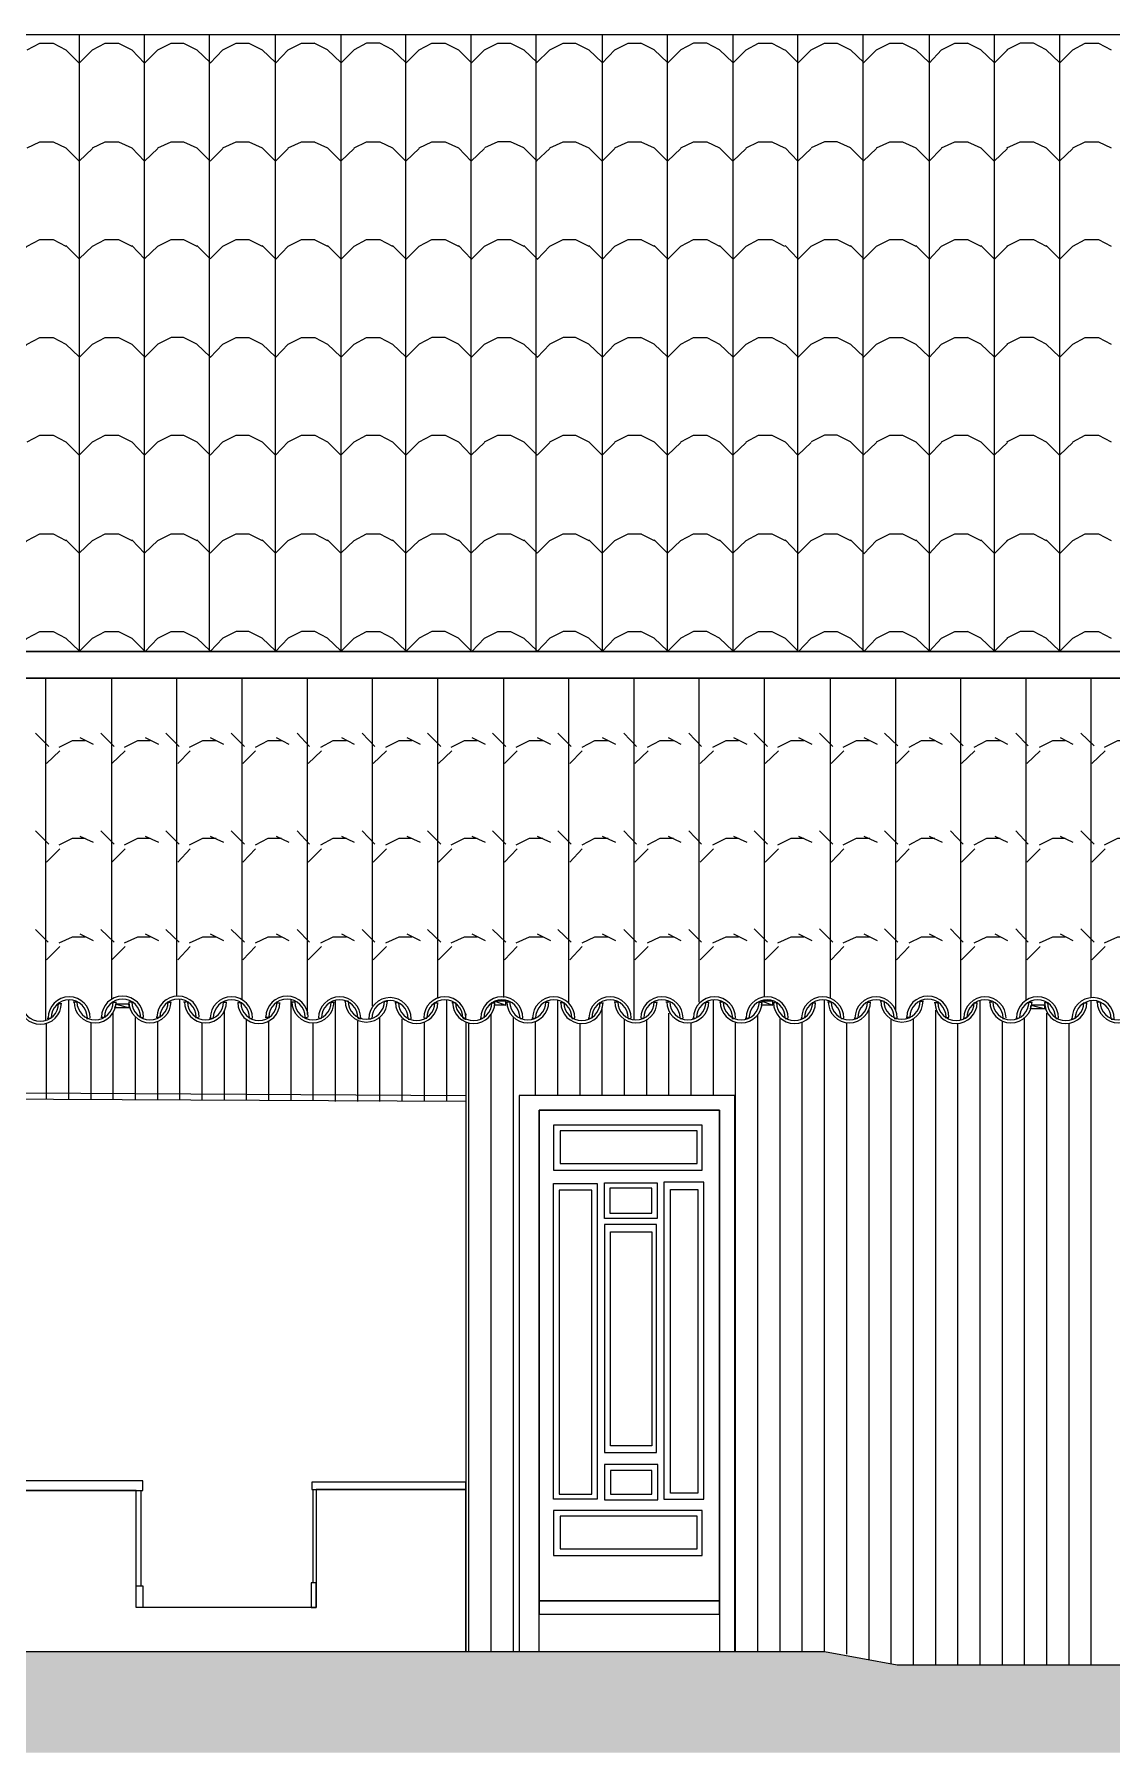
# Model space of a CAD drawing. Header units: millimetres. Extents: x 592100 to 606911, y -820208 to -812839.
# Drawn here: x 596957 to 601577, y -820208 to -812839 of the extents above; entities that cross this region are included whole.
import ezdxf

# ---------------------------------------------------------------- set-up
doc = ezdxf.new("R2010")
doc.units = ezdxf.units.MM
for name, color, linetype, lineweight in [('A-ALV-___-___-EXI', 250, 'Continuous', 25), ('A-BAS-___-___-EXI', 250, 'Continuous', 25), ('A-COB-___-___-EXI', 250, 'Continuous', 25), ('A-POR-___-___-EXI', 250, 'Continuous', 25)]:
    doc.layers.add(name, color=color, linetype=linetype, lineweight=lineweight)

msp = doc.modelspace()

# ---------------------------------------------------------------- hatches: boundary and pattern name
at = {"layer": 'A-BAS-___-___-EXI', "true_color": 0xcb9898}
msp.add_hatch(color=253, dxfattribs=at).paths.add_polyline_path([(606284.6, -820207.5), (606341.4, -820207.5), (606341.4, -819889.9), (606138.7, -819889.9), (606072, -819899.5), (606072, -819832.7), (600657.2, -819832.7), (600345.8, -819775.5), (592241.4, -819775.5), (592241.4, -820207.5), (605317.2, -820207.5)])

# ---------------------------------------------------------------- linework, layer by layer
at = {"layer": 'A-ALV-___-___-EXI', "lineweight": 9}
for p, q in [((599201.8, -817389.1), (599201.8, -816982.3)), ((599869.1, -817389.1), (599869.1, -816979.2)), ((600345.8, -819775.5), (600345.8, -816982.3)), ((601013.1, -819832.7), (601013.1, -816982.3)), ((601489.8, -819832.7), (601489.8, -816982.3)), ((598915.8, -819775.5), (598915.8, -817042.7)), ((599011.2, -819775.5), (599011.2, -817055.4)), ((599392.5, -817389.1), (599392.5, -817010.9)), ((599487.8, -817389.1), (599487.8, -817065)), ((599583.2, -817389.1), (599583.2, -817065)), ((599678.5, -817389.1), (599678.5, -817036.4)), ((600059.8, -819775.5), (600059.8, -817042.7)), ((600155.1, -819775.5), (600155.1, -817061.8)), ((600536.5, -819810.5), (600536.5, -817020.5)), ((600631.8, -819828.1), (600631.8, -817065)), ((600727.1, -819832.7), (600727.1, -817061.8)), ((600822.5, -819832.7), (600822.5, -817023.7)), ((601203.8, -819832.7), (601203.8, -817055.4)), ((601299.1, -819832.7), (601299.1, -817036.4)), ((598820.5, -819775.5), (598820.5, -817080.9)), ((599106.5, -817389.1), (599106.5, -817071.3)), ((599297.2, -817389.1), (599297.2, -817084)), ((599773.8, -817389.1), (599773.8, -817077.7)), ((599964.5, -819775.5), (599964.5, -817077.7)), ((600250.5, -819775.5), (600250.5, -817077.7)), ((600441.1, -819785.1), (600441.1, -817080.9)), ((600917.8, -819832.7), (600917.8, -817084)), ((601108.4, -819832.7), (601108.4, -817074.5)), ((601394.4, -819832.7), (601394.4, -817084))]:
    msp.add_line(p, q, dxfattribs=at)
at = {"layer": 'A-ALV-___-___-EXI', "color": 248, "lineweight": 15}
msp.add_line((597412.8, -819082.8), (597412.8, -819492.7), dxfattribs=at)
at = {"layer": 'A-ALV-___-___-EXI', "lineweight": 9, "flags": 128}
for points in [[(597104.6, -817408.2), (597104.6, -817379.6), (597104.6, -816979.2)], [(597581.2, -817408.2), (597581.2, -817382.7), (597581.2, -816976)], [(598057.9, -817411.3), (598057.9, -817385.9), (598057.9, -816979.2)], [(598248.5, -817414.5), (598248.5, -817385.9), (598248.5, -816982.3)], [(598725.2, -817414.5), (598725.2, -817389.1), (598725.2, -816979.2)], [(597295.2, -817408.2), (597295.2, -817379.6), (597295.2, -817033.2)], [(597390.5, -817408.2), (597390.5, -817379.6), (597390.5, -817055.4)], [(597771.9, -817411.3), (597771.9, -817382.7), (597771.9, -817023.7)], [(597867.2, -817411.3), (597867.2, -817382.7), (597867.2, -817065)], [(598439.2, -817414.5), (598439.2, -817385.9), (598439.2, -817055.4)], [(598534.5, -817414.5), (598534.5, -817389.1), (598534.5, -817061.8)], [(597009.2, -817405), (597009.2, -817379.6), (597009.2, -817080.9)], [(597199.9, -817408.2), (597199.9, -817379.6), (597199.9, -817077.7)], [(597485.9, -817408.2), (597485.9, -817382.7), (597485.9, -817071.3)], [(597676.5, -817411.3), (597676.5, -817382.7), (597676.5, -817077.7)], [(597962.5, -817411.3), (597962.5, -817382.7), (597962.5, -817071.3)], [(598153.2, -817411.3), (598153.2, -817385.9), (598153.2, -817080.9)], [(598343.9, -817414.5), (598343.9, -817385.9), (598343.9, -817071.3)], [(598629.8, -817414.5), (598629.8, -817389.1), (598629.8, -817077.7)]]:
    msp.add_lwpolyline(points, dxfattribs=at)
at = {"layer": 'A-ALV-___-___-EXI', "color": 248, "lineweight": 15}
msp.add_lwpolyline([(598807.8, -817077.7), (598807.8, -819775.5), (598807.8, -819079.6), (598165.9, -819079.6), (598165.9, -819584.9), (597393.7, -819584.9), (597393.7, -819082.8), (592938.6, -819082.8), (597422.3, -819082.8), (597422.3, -819041.5), (592938.6, -819041.5), (592938.6, -819082.8), (592938.6, -819775.5), (592938.6, -819041.5), (592910, -817385.9), (592903.6, -817017.3), (592811.5, -817017.3), (592814.7, -817093.6), (592821, -817385.9), (592868.7, -819041.5), (592868.7, -819775.5), (592868.7, -819082.8), (592798.8, -819082.8), (592798.8, -819775.5)], dxfattribs=at)
at = {"layer": 'A-ALV-___-___-EXI', "color": 38, "lineweight": 25, "flags": 128}
msp.add_lwpolyline([(598807.8, -817414.5), (592910, -817385.9), (592910, -817354.1), (598807.8, -817389.1)], close=True, dxfattribs=at)
at = {"layer": 'A-ALV-___-___-EXI', "color": 248, "lineweight": 15, "flags": 128}
msp.add_lwpolyline([(598146.8, -819079.6), (598807.8, -819079.6), (598807.8, -819047.8), (598146.8, -819047.8)], close=True, dxfattribs=at)
msp.add_lwpolyline([(598153.2, -819480), (598153.2, -819079.6), (598165.9, -819079.6), (598165.9, -819480), (598153.2, -819480), (598153.2, -819079.6)], dxfattribs=at)
at = {"layer": 'A-ALV-___-___-EXI', "color": 18, "lineweight": 9, "flags": 128}
for points in [[(597393.7, -819492.7), (597422.3, -819492.7), (597422.3, -819584.9), (597393.7, -819584.9)], [(598165.9, -819480), (598143.7, -819480), (598143.7, -819584.9), (598165.9, -819584.9)]]:
    msp.add_lwpolyline(points, close=True, dxfattribs=at)
at = {"layer": 'A-BAS-___-___-EXI'}
msp.add_lwpolyline([(606341.4, -820207.5), (606341.4, -819889.9), (606186.4, -819889.9), (606138.7, -819889.9), (606072, -819899.5), (606072, -819832.7), (600657.2, -819832.7), (600345.8, -819775.5), (592241.4, -819775.5), (592241.4, -820207.5)], dxfattribs=at)
at = {"layer": 'A-COB-___-___-EXI', "lineweight": 9}
for p, q in [((597428.7, -815485.7), (597428.7, -812838.6)), ((597708.3, -815485.7), (597708.3, -812838.6)), ((598830, -815485.7), (598830, -812838.6)), ((599109.7, -815485.7), (599109.7, -812838.6)), ((600231.4, -815485.7), (600231.4, -812838.6)), ((600511, -815485.7), (600511, -812838.6)), ((600231.4, -812959.4), (600177.4, -812905.4)), ((601073.5, -812962.6), (601130.7, -812905.4)), ((599109.7, -813382), (599166.9, -813328)), ((600511, -813382), (600568.2, -813328)), ((597991.1, -813801.5), (597933.9, -813744.3)), ((598156.4, -813718.9), (598213.6, -813747.5)), ((598270.8, -813801.5), (598213.6, -813744.3)), ((598550.4, -813801.5), (598493.2, -813744.3)), ((598830, -813801.5), (598776, -813744.3)), ((599112.9, -813801.5), (599055.7, -813744.3)), ((599392.5, -813801.5), (599335.3, -813744.3)), ((599557.7, -813718.9), (599614.9, -813747.5)), ((599672.1, -813801.5), (599614.9, -813744.3)), ((599951.8, -813801.5), (599894.6, -813744.3)), ((600231.4, -813801.5), (600177.4, -813744.3)), ((600514.2, -813801.5), (600457, -813744.3)), ((600793.9, -813801.5), (600736.7, -813744.3)), ((600959.1, -813718.9), (601016.3, -813747.5)), ((601073.5, -813801.5), (601016.3, -813744.3)), ((601073.5, -813804.7), (601130.7, -813747.5)), ((601353.1, -813801.5), (601295.9, -813744.3)), ((600231.4, -814220.9), (600177.4, -814166.9)), ((601073.5, -814224.1), (601130.7, -814166.9)), ((600511, -814643.6), (600568.2, -814589.5)), ((599557.7, -814980.4), (599614.9, -815009)), ((600959.1, -814980.4), (601016.3, -815009)), ((600231.4, -815063), (600177.4, -815005.8)), ((600514.2, -815063), (600457, -815005.8)), ((600793.9, -815063), (600736.7, -815005.8)), ((601073.5, -815063), (601016.3, -815005.8)), ((601073.5, -815066.2), (601130.7, -815009)), ((601353.1, -815063), (601295.9, -815005.8)), ((597006, -817068.1), (597006, -815600)), ((597288.9, -816976), (597288.9, -815600)), ((597568.5, -816963.3), (597568.5, -815600)), ((597848.1, -816979.2), (597848.1, -815600)), ((598127.8, -817042.7), (598127.8, -815600)), ((598407.4, -817004.6), (598407.4, -815600)), ((598687, -816972.8), (598687, -815600)), ((598969.9, -816969.6), (598969.9, -815600)), ((599249.5, -816995.1), (599249.5, -815600)), ((599529.1, -817065), (599529.1, -815600)), ((599808.8, -816988.7), (599808.8, -815600)), ((600088.4, -816966.5), (600088.4, -815600)), ((600371.2, -816972.8), (600371.2, -815600)), ((600650.9, -817023.7), (600650.9, -815600)), ((600930.5, -817068.1), (600930.5, -815600)), ((601210.1, -816979.2), (601210.1, -815600)), ((601489.8, -816969.6), (601489.8, -815600)), ((597018.8, -815892.4), (596961.6, -815835.2)), ((597152.2, -815854.3), (597209.4, -815882.9)), ((597298.4, -815892.4), (597241.2, -815835.2)), ((597431.9, -815854.3), (597489.1, -815882.9)), ((597578, -815892.4), (597520.8, -815835.2)), ((597711.5, -815854.3), (597768.7, -815882.9)), ((597857.7, -815892.4), (597800.5, -815835.2)), ((597994.3, -815854.3), (598048.3, -815882.9)), ((598137.3, -815892.4), (598083.3, -815835.2)), ((598273.9, -815854.3), (598328, -815882.9)), ((598416.9, -815892.4), (598362.9, -815835.2)), ((598553.6, -815854.3), (598610.8, -815882.9)), ((598699.8, -815892.4), (598642.6, -815835.2)), ((598833.2, -815854.3), (598890.4, -815882.9)), ((598979.4, -815892.4), (598922.2, -815835.2)), ((599112.9, -815854.3), (599170.1, -815882.9)), ((599259, -815892.4), (599201.8, -815835.2)), ((599392.5, -815854.3), (599449.7, -815882.9)), ((599538.7, -815892.4), (599484.6, -815835.2)), ((599675.3, -815854.3), (599729.3, -815882.9)), ((599818.3, -815892.4), (599764.3, -815835.2)), ((599954.9, -815854.3), (600012.1, -815882.9)), ((600101.1, -815892.4), (600043.9, -815835.2)), ((600234.6, -815854.3), (600291.8, -815882.9)), ((600380.8, -815892.4), (600323.6, -815835.2)), ((600514.2, -815854.3), (600571.4, -815882.9)), ((600660.4, -815889.2), (600603.2, -815835.2)), ((600793.9, -815854.3), (600851, -815882.9)), ((600940, -815889.2), (600886, -815835.2)), ((601076.7, -815854.3), (601130.7, -815882.9)), ((601219.7, -815889.2), (601165.6, -815835.2)), ((601356.3, -815854.3), (601410.3, -815882.9)), ((601502.5, -815889.2), (601445.3, -815835.2)), ((597009.2, -815965.5), (597066.4, -815911.5)), ((597288.9, -815965.5), (597346.1, -815911.5)), ((597571.7, -815965.5), (597625.7, -815911.5)), ((597851.3, -815965.5), (597905.3, -815911.5)), ((598130.9, -815965.5), (598188.1, -815911.5)), ((598410.6, -815965.5), (598467.8, -815911.5)), ((598690.2, -815965.5), (598747.4, -815911.5)), ((598973, -815965.5), (599027.1, -815911.5)), ((599252.7, -815965.5), (599306.7, -815911.5)), ((599532.3, -815965.5), (599589.5, -815911.5)), ((599811.9, -815965.5), (599869.1, -815911.5)), ((600091.6, -815965.5), (600148.8, -815911.5)), ((600374.4, -815965.5), (600428.4, -815911.5)), ((600654, -815965.5), (600708.1, -815911.5)), ((600933.7, -815965.5), (600990.9, -815911.5)), ((601213.3, -815965.5), (601270.5, -815911.5)), ((601492.9, -815965.5), (601550.1, -815911.5)), ((597018.8, -816311.8), (596961.6, -816254.7)), ((597152.2, -816276.9), (597209.4, -816302.3)), ((597298.4, -816311.8), (597241.2, -816254.7)), ((597431.9, -816276.9), (597489.1, -816302.3)), ((597578, -816311.8), (597520.8, -816254.7)), ((597711.5, -816276.9), (597768.7, -816302.3)), ((597857.7, -816311.8), (597800.5, -816254.7)), ((597994.3, -816276.9), (598048.3, -816302.3)), ((598137.3, -816311.8), (598083.3, -816254.7)), ((598273.9, -816276.9), (598328, -816302.3)), ((598416.9, -816311.8), (598362.9, -816254.7)), ((598553.6, -816276.9), (598610.8, -816302.3)), ((598699.8, -816311.8), (598642.6, -816254.7)), ((598833.2, -816276.9), (598890.4, -816302.3)), ((598979.4, -816311.8), (598922.2, -816254.7)), ((599112.9, -816276.9), (599170.1, -816302.3)), ((599259, -816311.8), (599201.8, -816254.7)), ((599392.5, -816276.9), (599449.7, -816302.3)), ((599538.7, -816311.8), (599484.6, -816254.7)), ((599675.3, -816276.9), (599729.3, -816302.3)), ((599818.3, -816311.8), (599764.3, -816254.7)), ((599954.9, -816276.9), (600012.1, -816302.3)), ((600101.1, -816311.8), (600043.9, -816254.7)), ((600234.6, -816276.9), (600291.8, -816302.3)), ((600380.8, -816311.8), (600323.6, -816254.7)), ((600514.2, -816276.9), (600571.4, -816302.3)), ((600660.4, -816311.8), (600603.2, -816254.7)), ((600793.9, -816276.9), (600851, -816302.3)), ((600940, -816311.8), (600886, -816254.7)), ((601076.7, -816276.9), (601130.7, -816302.3)), ((601219.7, -816311.8), (601165.6, -816254.7)), ((601356.3, -816276.9), (601410.3, -816302.3)), ((601502.5, -816311.8), (601445.3, -816254.7)), ((597009.2, -816388.1), (597066.4, -816330.9)), ((597288.9, -816388.1), (597346.1, -816330.9)), ((597571.7, -816388.1), (597625.7, -816330.9)), ((597851.3, -816388.1), (597905.3, -816330.9)), ((598130.9, -816388.1), (598188.1, -816330.9)), ((598410.6, -816388.1), (598467.8, -816330.9)), ((598690.2, -816388.1), (598747.4, -816330.9)), ((598973, -816388.1), (599027.1, -816330.9)), ((599252.7, -816388.1), (599306.7, -816330.9)), ((599532.3, -816388.1), (599589.5, -816330.9)), ((599811.9, -816388.1), (599869.1, -816330.9)), ((600091.6, -816388.1), (600148.8, -816330.9)), ((600374.4, -816388.1), (600428.4, -816330.9)), ((600654, -816388.1), (600708.1, -816330.9)), ((600933.7, -816388.1), (600990.9, -816330.9)), ((601213.3, -816388.1), (601270.5, -816330.9)), ((601492.9, -816388.1), (601550.1, -816330.9)), ((597015.6, -816731.3), (596961.6, -816677.3)), ((597152.2, -816696.4), (597209.4, -816724.9)), ((597298.4, -816731.3), (597241.2, -816677.3)), ((597431.9, -816696.4), (597489.1, -816724.9)), ((597578, -816731.3), (597520.8, -816677.3)), ((597711.5, -816696.4), (597768.7, -816724.9)), ((597857.7, -816731.3), (597800.5, -816677.3)), ((597994.3, -816696.4), (598048.3, -816724.9)), ((598137.3, -816731.3), (598083.3, -816677.3)), ((598273.9, -816696.4), (598328, -816724.9)), ((598416.9, -816731.3), (598362.9, -816677.3)), ((598553.6, -816696.4), (598610.8, -816724.9)), ((598699.8, -816731.3), (598642.6, -816677.3)), ((598833.2, -816696.4), (598890.4, -816724.9)), ((598979.4, -816731.3), (598922.2, -816677.3)), ((599112.9, -816696.4), (599170.1, -816724.9)), ((599259, -816731.3), (599201.8, -816677.3)), ((599392.5, -816696.4), (599449.7, -816724.9)), ((599538.7, -816731.3), (599484.6, -816677.3)), ((599675.3, -816696.4), (599729.3, -816724.9)), ((599818.3, -816731.3), (599764.3, -816677.3)), ((599954.9, -816696.4), (600012.1, -816724.9)), ((600101.1, -816731.3), (600043.9, -816674.1)), ((600234.6, -816696.4), (600291.8, -816724.9)), ((600380.8, -816731.3), (600323.6, -816674.1)), ((600514.2, -816696.4), (600571.4, -816724.9)), ((600660.4, -816731.3), (600603.2, -816674.1)), ((600793.9, -816696.4), (600851, -816724.9)), ((600940, -816731.3), (600886, -816674.1)), ((601076.7, -816696.4), (601130.7, -816724.9)), ((601219.7, -816731.3), (601165.6, -816674.1)), ((601356.3, -816696.4), (601410.3, -816724.9)), ((601502.5, -816731.3), (601445.3, -816674.1)), ((597009.2, -816807.6), (597066.4, -816750.4)), ((597288.9, -816807.6), (597346.1, -816750.4)), ((597571.7, -816807.6), (597625.7, -816750.4)), ((597851.3, -816807.6), (597905.3, -816750.4)), ((598130.9, -816807.6), (598188.1, -816750.4)), ((598410.6, -816807.6), (598467.8, -816750.4)), ((598690.2, -816807.6), (598747.4, -816750.4)), ((598973, -816807.6), (599027.1, -816750.4)), ((599252.7, -816807.6), (599306.7, -816750.4)), ((599532.3, -816807.6), (599589.5, -816750.4)), ((599811.9, -816807.6), (599869.1, -816750.4)), ((600091.6, -816807.6), (600148.8, -816750.4)), ((600374.4, -816807.6), (600428.4, -816750.4)), ((600654, -816807.6), (600708.1, -816750.4)), ((600933.7, -816807.6), (600990.9, -816750.4)), ((601213.3, -816807.6), (601270.5, -816750.4)), ((601492.9, -816807.6), (601550.1, -816750.4))]:
    msp.add_line(p, q, dxfattribs=at)
at = {"layer": 'A-COB-___-___-EXI', "color": 18, "lineweight": 9}
for p, q in [((597136.3, -816988.7), (597123.6, -816988.7)), ((597295.2, -816988.7), (597307.9, -816988.7)), ((597374.7, -816988.7), (597361.9, -816988.7)), ((597530.4, -816988.7), (597543.1, -816988.7)), ((597609.8, -816988.7), (597597.1, -816988.7)), ((597765.5, -816988.7), (597778.2, -816988.7)), ((598073.7, -816988.7), (598061, -816988.7)), ((598229.5, -816988.7), (598242.2, -816988.7)), ((598299.4, -816985.5), (598286.7, -816985.5)), ((598455.1, -816985.5), (598471, -816985.5)), ((598992.1, -816988.7), (598979.4, -816988.7)), ((599151, -816988.7), (599163.7, -816988.7)), ((599459.2, -816988.7), (599443.3, -816988.7)), ((599614.9, -816988.7), (599627.6, -816988.7)), ((599678.5, -816988.7), (599665.8, -816988.7)), ((599834.2, -816988.7), (599846.9, -816988.7)), ((599907.3, -816988.7), (599894.6, -816988.7)), ((600066.2, -816988.7), (600078.9, -816988.7)), ((600371.2, -816988.7), (600358.5, -816988.7)), ((600530.1, -816988.7), (600542.8, -816988.7)), ((600596.8, -816985.5), (600584.1, -816985.5)), ((600755.7, -816985.5), (600768.4, -816985.5)), ((601064, -816988.7), (601051.2, -816988.7)), ((601222.8, -816988.7), (601235.6, -816988.7)), ((601527.9, -816988.7), (601512, -816988.7)), ((597025.1, -817058.6), (597012.4, -817058.6)), ((597060.1, -816995.1), (597072.8, -816995.1)), ((597180.8, -817058.6), (597193.5, -817058.6)), ((597253.9, -817055.4), (597241.2, -817055.4)), ((597412.8, -817055.4), (597425.5, -817055.4)), ((597492.2, -817055.4), (597479.5, -817055.4)), ((597647.9, -817055.4), (597660.6, -817055.4)), ((597721, -817058.6), (597708.3, -817058.6)), ((597841.8, -816991.9), (597829.1, -816991.9)), ((597879.9, -817058.6), (597892.6, -817058.6)), ((597959.4, -817055.4), (597946.6, -817055.4)), ((597997.5, -816991.9), (598010.2, -816991.9)), ((598115.1, -817055.4), (598127.8, -817055.4)), ((598188.1, -817058.6), (598175.4, -817058.6)), ((598343.9, -817058.6), (598356.6, -817058.6)), ((598401.1, -817061.8), (598388.3, -817061.8)), ((598518.6, -816991.9), (598502.7, -816991.9)), ((598559.9, -817061.8), (598572.6, -817061.8)), ((598639.4, -817058.6), (598626.7, -817058.6)), ((598674.3, -816991.9), (598687, -816991.9)), ((598760.1, -816991.9), (598747.4, -816991.9)), ((598795.1, -817058.6), (598807.8, -817058.6)), ((598880.9, -817058.6), (598868.2, -817058.6)), ((598919, -816991.9), (598931.7, -816991.9)), ((599039.8, -817058.6), (599052.5, -817058.6)), ((599103.3, -817058.6), (599090.6, -817058.6)), ((599224.1, -816991.9), (599211.4, -816991.9)), ((599262.2, -817058.6), (599274.9, -817058.6)), ((599344.8, -817058.6), (599332.1, -817058.6)), ((599379.8, -816991.9), (599392.5, -816991.9)), ((599503.7, -817058.6), (599516.4, -817058.6)), ((599570.4, -817058.6), (599557.7, -817058.6)), ((599726.1, -817058.6), (599738.9, -817058.6)), ((599792.9, -817058.6), (599780.2, -817058.6)), ((599948.6, -817058.6), (599964.5, -817058.6)), ((600018.5, -817058.6), (600005.8, -817058.6)), ((600136.1, -816991.9), (600123.4, -816991.9)), ((600177.4, -817058.6), (600190.1, -817058.6)), ((600256.8, -817058.6), (600244.1, -817058.6)), ((600295, -816991.9), (600307.7, -816991.9)), ((600415.7, -817058.6), (600428.4, -817058.6)), ((600488.8, -817058.6), (600472.9, -817058.6)), ((600644.5, -817058.6), (600657.2, -817058.6)), ((600708.1, -817055.4), (600695.3, -817055.4)), ((600828.8, -816991.9), (600816.1, -816991.9)), ((600863.8, -817055.4), (600879.6, -817055.4)), ((600952.7, -817058.6), (600940, -817058.6)), ((600987.7, -816991.9), (601000.4, -816991.9)), ((601108.4, -817058.6), (601121.2, -817058.6)), ((601178.4, -817058.6), (601165.6, -817058.6)), ((601302.3, -816991.9), (601289.6, -816991.9)), ((601337.2, -817058.6), (601349.9, -817058.6)), ((601416.7, -817061.8), (601404, -817061.8)), ((601458, -816991.9), (601470.7, -816991.9)), ((601575.6, -817061.8), (601588.3, -817061.8))]:
    msp.add_line(p, q, dxfattribs=at)
at = {"layer": 'A-COB-___-___-EXI', "lineweight": 9, "flags": 128}
msp.add_lwpolyline([(592106, -812838.6), (606910.9, -812838.6), (606910.9, -815485.7), (592106, -815485.7)], close=True, dxfattribs=at)
for points in [[(596869.4, -812838.6), (596869.4, -815485.7), (596926.6, -815428.5), (596980.6, -815399.9), (597037.8, -815399.9), (597091.8, -815428.5), (597149, -815482.5)], [(597149, -812838.6), (597149, -815485.7), (597206.2, -815428.5), (597260.3, -815399.9), (597317.5, -815399.9), (597374.7, -815428.5), (597428.7, -815482.5)], [(598270.8, -815482.5), (598213.6, -815428.5), (598159.5, -815399.9), (598102.3, -815399.9), (598045.1, -815428.5), (597991.1, -815485.7), (597991.1, -812838.6)], [(598270.8, -812838.6), (598270.8, -815485.7), (598328, -815428.5), (598382, -815399.9), (598439.2, -815399.9), (598493.2, -815428.5), (598550.4, -815482.5)], [(598830, -815482.5), (598776, -815428.5), (598718.8, -815399.9), (598661.6, -815399.9), (598607.6, -815428.5), (598550.4, -815485.7), (598550.4, -812838.6)], [(599392.5, -812838.6), (599392.5, -815485.7), (599446.5, -815428.5), (599503.7, -815399.9), (599560.9, -815399.9)], [(599951.8, -815482.5), (599894.6, -815428.5), (599840.5, -815399.9), (599783.3, -815399.9), (599729.3, -815428.5), (599672.1, -815485.7), (599672.1, -812838.6)], [(599951.8, -812838.6), (599951.8, -815485.7), (600009, -815428.5), (600063, -815399.9), (600120.2, -815399.9), (600177.4, -815428.5), (600231.4, -815482.5)], [(600793.9, -812838.6), (600793.9, -815485.7), (600847.9, -815428.5), (600905.1, -815399.9), (600962.3, -815399.9)], [(601073.5, -812838.6), (601073.5, -815485.7), (601130.7, -815428.5)], [(601353.1, -812838.6), (601353.1, -815485.7), (601410.3, -815428.5), (601464.3, -815399.9), (601521.5, -815399.9), (601575.6, -815428.5)], [(596926.6, -812905.4), (596980.6, -812876.8), (597037.8, -812876.8), (597091.8, -812905.4), (597149, -812962.6), (597206.2, -812905.4), (597260.3, -812876.8), (597317.5, -812876.8), (597374.7, -812905.4), (597428.7, -812962.6), (597485.9, -812905.4), (597543.1, -812876.8), (597597.1, -812876.8), (597654.3, -812905.4), (597711.5, -812959.4)], [(597711.5, -812962.6), (597765.5, -812905.4), (597822.7, -812876.8), (597876.7, -812876.8), (597933.9, -812905.4), (597991.1, -812959.4)], [(597991.1, -812962.6), (598045.1, -812905.4), (598102.3, -812876.8), (598159.5, -812876.8)], [(598270.8, -812959.4), (598213.6, -812905.4), (598156.4, -812876.8)], [(598550.4, -812959.4), (598493.2, -812905.4), (598439.2, -812876.8), (598382, -812876.8), (598328, -812905.4), (598270.8, -812962.6)], [(598550.4, -812962.6), (598607.6, -812905.4), (598661.6, -812876.8), (598718.8, -812876.8), (598776, -812905.4), (598830, -812959.4)], [(598830, -812962.6), (598887.2, -812905.4), (598944.4, -812876.8), (598998.5, -812876.8), (599055.7, -812905.4), (599112.9, -812959.4)], [(599109.7, -812962.6), (599166.9, -812905.4), (599224.1, -812876.8), (599278.1, -812876.8), (599335.3, -812905.4), (599392.5, -812959.4)], [(599392.5, -812962.6), (599446.5, -812905.4), (599503.7, -812876.8), (599560.9, -812876.8)], [(599672.1, -812959.4), (599614.9, -812905.4), (599557.7, -812876.8)], [(599951.8, -812959.4), (599894.6, -812905.4), (599840.5, -812876.8), (599783.3, -812876.8), (599729.3, -812905.4), (599672.1, -812962.6)], [(599951.8, -812962.6), (600009, -812905.4), (600063, -812876.8), (600120.2, -812876.8), (600174.2, -812905.4)], [(600231.4, -812962.6), (600288.6, -812905.4), (600345.8, -812876.8), (600399.8, -812876.8), (600457, -812905.4), (600514.2, -812959.4)], [(600511, -812962.6), (600568.2, -812905.4), (600625.4, -812876.8), (600679.5, -812876.8), (600736.7, -812905.4), (600793.9, -812959.4)], [(600793.9, -812962.6), (600847.9, -812905.4), (600905.1, -812876.8), (600962.3, -812876.8)], [(601073.5, -812959.4), (601016.3, -812905.4), (600959.1, -812876.8)], [(601353.1, -812959.4), (601295.9, -812905.4), (601241.9, -812876.8), (601184.7, -812876.8), (601127.5, -812905.4)], [(601353.1, -812962.6), (601410.3, -812905.4), (601464.3, -812876.8), (601521.5, -812876.8), (601575.6, -812905.4)], [(596926.6, -813324.8), (596980.6, -813299.4), (597037.8, -813299.4), (597091.8, -813324.8), (597149, -813382), (597206.2, -813328)], [(597206.2, -813324.8), (597260.3, -813299.4), (597317.5, -813299.4), (597374.7, -813324.8), (597428.7, -813382), (597485.9, -813328)], [(597485.9, -813324.8), (597543.1, -813299.4), (597597.1, -813299.4), (597654.3, -813324.8), (597711.5, -813382), (597765.5, -813328)], [(597765.5, -813324.8), (597822.7, -813299.4), (597876.7, -813299.4), (597933.9, -813324.8), (597991.1, -813382), (598045.1, -813328)], [(598045.1, -813324.8), (598102.3, -813299.4), (598159.5, -813299.4)], [(598156.4, -813299.4), (598213.6, -813324.8), (598270.8, -813382), (598328, -813328)], [(598328, -813324.8), (598382, -813299.4), (598439.2, -813299.4), (598493.2, -813324.8), (598550.4, -813382), (598607.6, -813328)], [(598607.6, -813324.8), (598661.6, -813299.4), (598718.8, -813299.4), (598776, -813324.8), (598830, -813382), (598887.2, -813328)], [(599112.9, -813382), (599055.7, -813324.8), (598998.5, -813299.4), (598944.4, -813299.4), (598887.2, -813324.8)], [(599166.9, -813324.8), (599224.1, -813299.4), (599278.1, -813299.4), (599335.3, -813324.8), (599392.5, -813382), (599446.5, -813328)], [(599446.5, -813324.8), (599503.7, -813299.4), (599560.9, -813299.4)], [(599557.7, -813299.4), (599614.9, -813324.8), (599672.1, -813382), (599729.3, -813328)], [(599729.3, -813324.8), (599783.3, -813299.4), (599840.5, -813299.4), (599894.6, -813324.8), (599951.8, -813382), (600009, -813328)], [(600009, -813324.8), (600063, -813299.4), (600120.2, -813299.4), (600174.2, -813324.8)], [(600514.2, -813382), (600457, -813324.8), (600399.8, -813299.4), (600345.8, -813299.4), (600288.6, -813324.8)], [(600568.2, -813324.8), (600625.4, -813299.4), (600679.5, -813299.4), (600736.7, -813324.8), (600793.9, -813382), (600847.9, -813328)], [(600847.9, -813324.8), (600905.1, -813299.4), (600962.3, -813299.4)], [(600959.1, -813299.4), (601016.3, -813324.8), (601073.5, -813382), (601130.7, -813328)], [(601127.5, -813324.8), (601184.7, -813299.4), (601241.9, -813299.4), (601295.9, -813324.8), (601353.1, -813382), (601410.3, -813328)], [(601410.3, -813324.8), (601464.3, -813299.4), (601521.5, -813299.4), (601575.6, -813324.8)], [(600177.4, -813324.8), (600231.4, -813382), (600288.6, -813328)], [(596812.2, -813744.3), (596869.4, -813801.5), (596926.6, -813747.5), (596980.6, -813718.9), (597037.8, -813718.9), (597091.8, -813747.5)], [(597091.8, -813744.3), (597149, -813801.5), (597206.2, -813747.5), (597260.3, -813718.9), (597317.5, -813718.9), (597374.7, -813747.5)], [(597374.7, -813744.3), (597428.7, -813801.5), (597485.9, -813747.5), (597543.1, -813718.9), (597597.1, -813718.9), (597654.3, -813747.5)], [(597654.3, -813744.3), (597711.5, -813801.5), (597765.5, -813747.5), (597822.7, -813718.9), (597876.7, -813718.9), (597933.9, -813747.5)], [(597991.1, -813804.7), (598045.1, -813747.5), (598102.3, -813718.9), (598159.5, -813718.9)], [(598270.8, -813804.7), (598328, -813747.5), (598382, -813718.9), (598439.2, -813718.9), (598493.2, -813747.5)], [(598550.4, -813804.7), (598607.6, -813747.5), (598661.6, -813718.9), (598718.8, -813718.9), (598776, -813747.5)], [(598830, -813804.7), (598887.2, -813747.5), (598944.4, -813718.9), (598998.5, -813718.9), (599055.7, -813747.5)], [(599112.9, -813804.7), (599166.9, -813747.5), (599224.1, -813718.9), (599278.1, -813718.9), (599335.3, -813747.5)], [(599392.5, -813804.7), (599446.5, -813747.5), (599503.7, -813718.9), (599560.9, -813718.9)], [(599672.1, -813804.7), (599729.3, -813747.5), (599783.3, -813718.9), (599840.5, -813718.9), (599894.6, -813747.5)], [(599951.8, -813804.7), (600009, -813747.5), (600063, -813718.9), (600120.2, -813718.9), (600174.2, -813747.5)], [(600231.4, -813804.7), (600288.6, -813747.5), (600345.8, -813718.9), (600399.8, -813718.9), (600457, -813747.5)], [(600511, -813804.7), (600568.2, -813747.5), (600625.4, -813718.9), (600679.5, -813718.9), (600736.7, -813747.5)], [(600793.9, -813804.7), (600847.9, -813747.5), (600905.1, -813718.9), (600962.3, -813718.9)], [(601127.5, -813747.5), (601184.7, -813718.9), (601241.9, -813718.9), (601295.9, -813747.5)], [(601353.1, -813804.7), (601410.3, -813747.5), (601464.3, -813718.9), (601521.5, -813718.9), (601575.6, -813747.5)], [(596869.4, -814224.1), (596926.6, -814166.9), (596980.6, -814138.3), (597037.8, -814138.3), (597091.8, -814166.9), (597149, -814220.9)], [(597149, -814224.1), (597206.2, -814166.9), (597260.3, -814138.3), (597317.5, -814138.3), (597374.7, -814166.9), (597428.7, -814220.9)], [(597711.5, -814220.9), (597654.3, -814166.9), (597597.1, -814138.3), (597543.1, -814138.3), (597485.9, -814166.9), (597428.7, -814224.1)], [(597711.5, -814224.1), (597765.5, -814166.9), (597822.7, -814138.3), (597876.7, -814138.3), (597933.9, -814166.9), (597991.1, -814220.9)], [(597991.1, -814224.1), (598045.1, -814166.9), (598102.3, -814138.3), (598159.5, -814138.3), (598213.6, -814166.9), (598270.8, -814220.9)], [(598270.8, -814224.1), (598328, -814166.9), (598382, -814138.3), (598439.2, -814138.3), (598493.2, -814166.9), (598550.4, -814220.9)], [(598830, -814220.9), (598776, -814166.9), (598718.8, -814138.3), (598661.6, -814138.3), (598607.6, -814166.9), (598550.4, -814224.1)], [(598830, -814224.1), (598887.2, -814166.9), (598944.4, -814138.3), (598998.5, -814138.3), (599055.7, -814166.9), (599112.9, -814220.9)], [(599392.5, -814220.9), (599335.3, -814166.9), (599278.1, -814138.3), (599224.1, -814138.3), (599166.9, -814166.9), (599112.9, -814224.1)], [(599392.5, -814224.1), (599446.5, -814166.9), (599503.7, -814138.3), (599560.9, -814138.3)], [(599672.1, -814220.9), (599614.9, -814166.9), (599557.7, -814138.3)], [(599672.1, -814224.1), (599729.3, -814166.9), (599783.3, -814138.3), (599840.5, -814138.3), (599894.6, -814166.9), (599951.8, -814220.9)], [(599951.8, -814224.1), (600009, -814166.9), (600063, -814138.3), (600120.2, -814138.3), (600174.2, -814166.9)], [(600231.4, -814224.1), (600288.6, -814166.9), (600345.8, -814138.3), (600399.8, -814138.3), (600457, -814166.9), (600514.2, -814220.9)], [(600511, -814224.1), (600568.2, -814166.9), (600625.4, -814138.3), (600679.5, -814138.3), (600736.7, -814166.9), (600793.9, -814220.9)], [(600793.9, -814224.1), (600847.9, -814166.9), (600905.1, -814138.3), (600962.3, -814138.3)], [(601073.5, -814220.9), (601016.3, -814166.9), (600959.1, -814138.3)], [(601353.1, -814220.9), (601295.9, -814166.9), (601241.9, -814138.3), (601184.7, -814138.3), (601127.5, -814166.9)], [(601353.1, -814224.1), (601410.3, -814166.9), (601464.3, -814138.3), (601521.5, -814138.3), (601575.6, -814166.9)], [(596926.6, -814586.4), (596980.6, -814557.8), (597037.8, -814557.8), (597091.8, -814586.4), (597149, -814643.6), (597206.2, -814586.4), (597260.3, -814557.8), (597317.5, -814557.8), (597374.7, -814586.4), (597428.7, -814643.6), (597485.9, -814586.4), (597543.1, -814557.8), (597597.1, -814557.8), (597654.3, -814586.4), (597711.5, -814643.6), (597765.5, -814586.4), (597822.7, -814557.8), (597876.7, -814557.8), (597933.9, -814586.4), (597991.1, -814643.6), (598045.1, -814586.4), (598102.3, -814557.8), (598159.5, -814557.8), (598213.6, -814586.4), (598270.8, -814643.6), (598328, -814586.4), (598382, -814557.8), (598439.2, -814557.8), (598493.2, -814586.4), (598550.4, -814643.6), (598607.6, -814586.4), (598661.6, -814557.8), (598718.8, -814557.8), (598776, -814586.4), (598830, -814643.6), (598887.2, -814589.5)], [(598887.2, -814586.4), (598944.4, -814557.8), (598998.5, -814557.8), (599055.7, -814586.4), (599112.9, -814643.6), (599166.9, -814589.5)], [(599166.9, -814586.4), (599224.1, -814557.8), (599278.1, -814557.8), (599335.3, -814586.4), (599392.5, -814643.6), (599446.5, -814589.5)], [(599446.5, -814586.4), (599503.7, -814557.8), (599560.9, -814557.8)], [(599557.7, -814557.8), (599614.9, -814586.4), (599672.1, -814643.6), (599729.3, -814589.5)], [(599729.3, -814586.4), (599783.3, -814557.8), (599840.5, -814557.8), (599894.6, -814586.4), (599951.8, -814643.6), (600009, -814589.5)], [(600009, -814586.4), (600063, -814557.8), (600120.2, -814557.8), (600177.4, -814586.4), (600231.4, -814643.6), (600288.6, -814589.5)], [(600514.2, -814643.6), (600457, -814586.4), (600399.8, -814557.8), (600345.8, -814557.8), (600288.6, -814586.4)], [(600568.2, -814586.4), (600625.4, -814557.8), (600679.5, -814557.8), (600736.7, -814586.4), (600793.9, -814643.6), (600847.9, -814589.5)], [(600847.9, -814586.4), (600905.1, -814557.8), (600962.3, -814557.8)], [(600959.1, -814557.8), (601016.3, -814586.4), (601073.5, -814643.6), (601130.7, -814589.5)], [(601127.5, -814586.4), (601184.7, -814557.8), (601241.9, -814557.8), (601295.9, -814586.4), (601353.1, -814643.6), (601410.3, -814589.5)], [(601410.3, -814586.4), (601464.3, -814557.8), (601521.5, -814557.8), (601575.6, -814586.4)], [(596812.2, -815005.8), (596869.4, -815063), (596926.6, -815009), (596980.6, -814980.4), (597037.8, -814980.4), (597091.8, -815009)], [(597091.8, -815005.8), (597149, -815063), (597206.2, -815009), (597260.3, -814980.4), (597317.5, -814980.4), (597374.7, -815009)], [(597374.7, -815005.8), (597428.7, -815063), (597485.9, -815009), (597543.1, -814980.4), (597597.1, -814980.4), (597654.3, -815009)], [(597654.3, -815005.8), (597711.5, -815063), (597765.5, -815009), (597822.7, -814980.4), (597876.7, -814980.4), (597933.9, -815009)], [(597933.9, -815005.8), (597991.1, -815063), (598045.1, -815009), (598102.3, -814980.4), (598159.5, -814980.4), (598213.6, -815009)], [(598213.6, -815005.8), (598270.8, -815063), (598328, -815009), (598382, -814980.4), (598439.2, -814980.4), (598493.2, -815009)], [(598493.2, -815005.8), (598550.4, -815063), (598607.6, -815009), (598661.6, -814980.4), (598718.8, -814980.4), (598776, -815009)], [(598776, -815005.8), (598830, -815063), (598887.2, -815009), (598944.4, -814980.4), (598998.5, -814980.4), (599055.7, -815009)], [(599055.7, -815005.8), (599112.9, -815063), (599166.9, -815009), (599224.1, -814980.4), (599278.1, -814980.4), (599335.3, -815009)], [(599335.3, -815005.8), (599392.5, -815063), (599446.5, -815009), (599503.7, -814980.4), (599560.9, -814980.4)], [(599614.9, -815005.8), (599672.1, -815063), (599729.3, -815009), (599783.3, -814980.4), (599840.5, -814980.4), (599894.6, -815009)], [(599894.6, -815005.8), (599951.8, -815063), (600009, -815009), (600063, -814980.4), (600120.2, -814980.4), (600177.4, -815009)], [(600231.4, -815066.2), (600288.6, -815009), (600345.8, -814980.4), (600399.8, -814980.4), (600457, -815009)], [(600514.2, -815066.2), (600568.2, -815009), (600625.4, -814980.4), (600679.5, -814980.4), (600736.7, -815009)], [(600793.9, -815066.2), (600847.9, -815009), (600905.1, -814980.4), (600962.3, -814980.4)], [(601127.5, -815009), (601184.7, -814980.4), (601241.9, -814980.4), (601295.9, -815009)], [(601353.1, -815066.2), (601410.3, -815009), (601464.3, -814980.4), (601521.5, -814980.4), (601575.6, -815009)], [(597431.9, -815485.7), (597485.9, -815428.5), (597543.1, -815399.9), (597597.1, -815399.9), (597654.3, -815428.5), (597711.5, -815482.5)], [(597991.1, -815482.5), (597933.9, -815428.5), (597876.7, -815399.9), (597822.7, -815399.9), (597765.5, -815428.5), (597711.5, -815485.7)], [(598833.2, -815485.7), (598887.2, -815428.5), (598944.4, -815399.9), (598998.5, -815399.9), (599055.7, -815428.5), (599112.9, -815482.5)], [(599392.5, -815482.5), (599335.3, -815428.5), (599278.1, -815399.9), (599224.1, -815399.9), (599166.9, -815428.5), (599112.9, -815485.7)], [(599672.1, -815482.5), (599614.9, -815428.5), (599557.7, -815399.9)], [(600234.6, -815485.7), (600288.6, -815428.5), (600345.8, -815399.9), (600399.8, -815399.9), (600457, -815428.5), (600514.2, -815482.5)], [(600514.2, -815485.7), (600568.2, -815428.5), (600625.4, -815399.9), (600679.5, -815399.9), (600736.7, -815428.5), (600793.9, -815482.5)], [(601073.5, -815482.5), (601016.3, -815428.5), (600959.1, -815399.9)], [(601353.1, -815482.5), (601295.9, -815428.5), (601241.9, -815399.9), (601184.7, -815399.9), (601127.5, -815428.5)], [(597063.2, -815895.6), (597120.4, -815867), (597174.5, -815867)], [(597342.9, -815895.6), (597400.1, -815867), (597454.1, -815867)], [(597622.5, -815895.6), (597679.7, -815867), (597736.9, -815867)], [(597905.3, -815895.6), (597959.4, -815867), (598016.6, -815867)], [(598185, -815895.6), (598239, -815867), (598296.2, -815867)], [(598464.6, -815895.6), (598521.8, -815867), (598575.8, -815867)], [(598744.2, -815895.6), (598801.4, -815867), (598855.5, -815867)], [(599023.9, -815895.6), (599081.1, -815867), (599138.3, -815867)], [(599306.7, -815895.6), (599360.7, -815867), (599417.9, -815867)], [(599586.3, -815895.6), (599640.4, -815867), (599697.5, -815867)], [(599866, -815895.6), (599923.2, -815867), (599977.2, -815867)], [(600145.6, -815895.6), (600202.8, -815867), (600256.8, -815867)], [(600425.2, -815895.6), (600482.4, -815867), (600539.6, -815867)], [(600708.1, -815895.6), (600762.1, -815867), (600819.3, -815867)], [(600987.7, -815895.6), (601041.7, -815867), (601098.9, -815867)], [(601267.3, -815895.6), (601324.5, -815867), (601378.5, -815867)], [(601547, -815895.6), (601604.2, -815867), (601658.2, -815867)], [(597063.2, -816315), (597120.4, -816286.4), (597174.5, -816286.4)], [(597342.9, -816315), (597400.1, -816286.4), (597454.1, -816286.4)], [(597622.5, -816315), (597679.7, -816286.4), (597736.9, -816286.4)], [(597905.3, -816315), (597959.4, -816286.4), (598016.6, -816286.4)], [(598185, -816315), (598239, -816286.4), (598296.2, -816286.4)], [(598464.6, -816315), (598521.8, -816286.4), (598575.8, -816286.4)], [(598744.2, -816315), (598801.4, -816286.4), (598855.5, -816286.4)], [(599023.9, -816315), (599081.1, -816286.4), (599138.3, -816286.4)], [(599306.7, -816315), (599360.7, -816286.4), (599417.9, -816286.4)], [(599586.3, -816315), (599640.4, -816286.4), (599697.5, -816286.4)], [(599866, -816315), (599923.2, -816286.4), (599977.2, -816286.4)], [(600145.6, -816315), (600202.8, -816286.4), (600256.8, -816286.4)], [(600425.2, -816315), (600482.4, -816286.4), (600539.6, -816286.4)], [(600708.1, -816315), (600762.1, -816286.4), (600819.3, -816286.4)], [(600987.7, -816315), (601041.7, -816286.4), (601098.9, -816286.4)], [(601267.3, -816315), (601324.5, -816286.4), (601378.5, -816286.4)], [(601547, -816315), (601604.2, -816286.4), (601658.2, -816286.4)], [(597063.2, -816734.5), (597120.4, -816709.1), (597174.5, -816709.1)], [(597342.9, -816734.5), (597400.1, -816709.1), (597454.1, -816709.1)], [(597622.5, -816734.5), (597679.7, -816709.1), (597736.9, -816709.1)], [(597905.3, -816734.5), (597959.4, -816709.1), (598016.6, -816709.1)], [(598185, -816734.5), (598239, -816709.1), (598296.2, -816709.1)], [(598464.6, -816734.5), (598521.8, -816709.1), (598575.8, -816709.1)], [(598744.2, -816734.5), (598801.4, -816709.1), (598855.5, -816709.1)], [(599023.9, -816734.5), (599081.1, -816709.1), (599138.3, -816709.1)], [(599306.7, -816734.5), (599360.7, -816709.1), (599417.9, -816709.1)], [(599586.3, -816734.5), (599640.4, -816709.1), (599697.5, -816709.1)], [(599866, -816734.5), (599923.2, -816709.1), (599977.2, -816709.1)], [(600145.6, -816734.5), (600202.8, -816709.1), (600256.8, -816709.1)], [(600425.2, -816734.5), (600482.4, -816709.1), (600539.6, -816709.1)], [(600708.1, -816734.5), (600762.1, -816709.1), (600819.3, -816709.1)], [(600987.7, -816734.5), (601041.7, -816709.1), (601098.9, -816709.1)], [(601267.3, -816734.5), (601324.5, -816709.1), (601378.5, -816709.1)], [(601547, -816734.5), (601604.2, -816709.1), (601658.2, -816709.1)]]:
    msp.add_lwpolyline(points, dxfattribs=at)
at = {"layer": 'A-COB-___-___-EXI', "color": 18, "lineweight": 9, "flags": 128}
msp.add_lwpolyline([(592779.7, -815600), (592779.7, -815485.7), (606180, -815485.7), (606180, -815600), (592779.7, -815600), (592779.7, -815485.7)], dxfattribs=at)
at = {"layer": 'A-COB-___-___-EXI', "color": 248, "lineweight": 15, "flags": 128}
for points in [[(592106, -817061.8), (592106, -815600), (606882.3, -815600), (606882.3, -817061.8), (606869.6, -817061.8)], [(598804.6, -817039.5), (598807.8, -817039.5), (598804.6, -817065)]]:
    msp.add_lwpolyline(points, dxfattribs=at)
at = {"layer": 'A-COB-___-___-EXI', "color": 41, "lineweight": 9, "flags": 128}
for points in [[(598979.4, -816985.5), (598931.7, -816985.5), (598979.4, -817001.4)], [(598931.7, -816985.5), (598979.4, -817001.4), (598931.7, -817001.4)], [(600078.9, -816985.5), (600123.4, -817001.4), (600075.7, -817001.4)], [(600123.4, -816985.5), (600078.9, -816985.5), (600123.4, -817001.4)], [(597307.9, -816998.2), (597365.1, -817014.1), (597301.6, -817014.1)], [(597361.9, -816998.2), (597307.9, -816998.2), (597365.1, -817014.1)], [(601232.4, -817001.4), (601292.7, -817017.3), (601229.2, -817017.3)], [(601289.6, -817001.4), (601232.4, -817001.4), (601292.7, -817017.3)]]:
    msp.add_lwpolyline(points, close=True, dxfattribs=at)
at = {"layer": 'A-COB-___-___-EXI', "color": 18, "lineweight": 9}
for points in [[(597196.7, -817057), (597196.7, -817007), (597156.2, -816966.5), (597106.1, -816966.5), (597056.1, -816966.5), (597015.6, -817007), (597015.6, -817057)], [(597184, -817057), (597184, -817014), (597149.1, -816979.2), (597106.1, -816979.2), (597063.1, -816979.2), (597028.3, -817014), (597028.3, -817057)], [(597126.8, -816987.1), (597126.8, -817037.1), (597167.3, -817077.7), (597217.4, -817077.7), (597267.4, -817077.7), (597307.9, -817037.1), (597307.9, -816987.1)], [(597139.5, -816987.1), (597139.5, -817030.1), (597174.4, -817065), (597217.4, -817065), (597260.4, -817065), (597295.2, -817030.1), (597295.2, -816987.1)], [(597425.5, -817053.8), (597425.5, -817003.8), (597384.9, -816963.3), (597334.9, -816963.3), (597284.9, -816963.3), (597244.4, -817003.8), (597244.4, -817053.8)], [(597412.8, -817053.8), (597412.8, -817010.8), (597377.9, -816976), (597334.9, -816976), (597291.9, -816976), (597257.1, -817010.8), (597257.1, -817053.8)], [(597361.9, -816987.1), (597361.9, -817037.1), (597402.5, -817077.7), (597452.5, -817077.7), (597502.5, -817077.7), (597543.1, -817037.1), (597543.1, -816987.1)], [(597374.7, -816987.1), (597374.7, -817030.1), (597409.5, -817065), (597452.5, -817065), (597495.5, -817065), (597530.4, -817030.1), (597530.4, -816987.1)], [(597663.8, -817053.8), (597663.8, -817003.8), (597623.3, -816963.3), (597573.3, -816963.3), (597523.2, -816963.3), (597482.7, -817003.8), (597482.7, -817053.8)], [(597651.1, -817053.8), (597651.1, -817010.8), (597616.3, -816976), (597573.3, -816976), (597530.3, -816976), (597495.4, -817010.8), (597495.4, -817053.8)], [(597600.3, -816987.1), (597600.3, -817037.1), (597640.8, -817077.7), (597690.8, -817077.7), (597740.9, -817077.7), (597781.4, -817037.1), (597781.4, -816987.1)], [(597613, -816987.1), (597613, -817030.1), (597647.9, -817065), (597690.8, -817065), (597733.8, -817065), (597768.7, -817030.1), (597768.7, -816987.1)], [(597892.6, -817057), (597892.6, -817007), (597852.1, -816966.5), (597802.1, -816966.5), (597752, -816966.5), (597711.5, -817007), (597711.5, -817057)], [(597879.9, -817057), (597879.9, -817014), (597845, -816979.2), (597802.1, -816979.2), (597759.1, -816979.2), (597724.2, -817014), (597724.2, -817057)], [(597829.1, -816990.3), (597829.1, -817040.3), (597869.6, -817080.9), (597919.6, -817080.9), (597969.7, -817080.9), (598010.2, -817040.3), (598010.2, -816990.3)], [(597841.8, -816990.3), (597841.8, -817033.3), (597876.6, -817068.1), (597919.6, -817068.1), (597962.6, -817068.1), (597997.5, -817033.3), (597997.5, -816990.3)], [(598130.9, -817053.8), (598130.9, -817003.8), (598090.4, -816963.3), (598040.4, -816963.3), (597990.4, -816963.3), (597949.8, -817003.8), (597949.8, -817053.8)], [(598118.2, -817053.8), (598118.2, -817010.8), (598083.4, -816976), (598040.4, -816976), (597997.4, -816976), (597962.5, -817010.8), (597962.5, -817053.8)], [(598061, -816987.1), (598061, -817037.1), (598101.6, -817077.7), (598151.6, -817077.7), (598201.6, -817077.7), (598242.2, -817037.1), (598242.2, -816987.1)], [(598073.7, -816987.1), (598073.7, -817030.1), (598108.6, -817065), (598151.6, -817065), (598194.6, -817065), (598229.5, -817030.1), (598229.5, -816987.1)], [(598356.6, -817057), (598356.6, -817007), (598316, -816966.5), (598266, -816966.5), (598216, -816966.5), (598175.4, -817007), (598175.4, -817057)], [(598343.9, -817057), (598343.9, -817014), (598309, -816979.2), (598266, -816979.2), (598223, -816979.2), (598188.1, -817014), (598188.1, -817057)], [(598289.8, -816983.9), (598289.8, -817034), (598330.4, -817074.5), (598380.4, -817074.5), (598430.4, -817074.5), (598471, -817034), (598471, -816983.9)], [(598302.5, -816983.9), (598302.5, -817026.9), (598337.4, -817061.8), (598380.4, -817061.8), (598423.4, -817061.8), (598458.2, -817026.9), (598458.2, -816983.9)], [(598572.6, -817060.2), (598572.6, -817010.2), (598532.1, -816969.6), (598482.1, -816969.6), (598432.1, -816969.6), (598391.5, -817010.2), (598391.5, -817060.2)], [(598559.9, -817060.2), (598559.9, -817017.2), (598525.1, -816982.3), (598482.1, -816982.3), (598439.1, -816982.3), (598404.2, -817017.2), (598404.2, -817060.2)], [(598505.9, -816990.3), (598505.9, -817040.3), (598546.5, -817080.9), (598596.5, -817080.9), (598646.5, -817080.9), (598687, -817040.3), (598687, -816990.3)], [(598518.6, -816990.3), (598518.6, -817033.3), (598553.5, -817068.1), (598596.5, -817068.1), (598639.5, -817068.1), (598674.3, -817033.3), (598674.3, -816990.3)], [(598807.8, -817057), (598807.8, -817007), (598767.2, -816966.5), (598717.2, -816966.5), (598667.2, -816966.5), (598626.7, -817007), (598626.7, -817057)], [(598795.1, -817057), (598795.1, -817014), (598760.2, -816979.2), (598717.2, -816979.2), (598674.2, -816979.2), (598639.4, -817014), (598639.4, -817057)], [(598750.6, -816990.3), (598750.6, -817040.3), (598791.2, -817080.9), (598841.2, -817080.9), (598891.2, -817080.9), (598931.7, -817040.3), (598931.7, -816990.3)], [(598763.3, -816990.3), (598763.3, -817033.3), (598798.2, -817068.1), (598841.2, -817068.1), (598884.2, -817068.1), (598919, -817033.3), (598919, -816990.3)], [(599052.5, -817057), (599052.5, -817007), (599011.9, -816966.5), (598961.9, -816966.5), (598911.9, -816966.5), (598871.3, -817007), (598871.3, -817057)], [(599039.8, -817057), (599039.8, -817014), (599004.9, -816979.2), (598961.9, -816979.2), (598918.9, -816979.2), (598884.1, -817014), (598884.1, -817057)], [(598982.6, -816987.1), (598982.6, -817037.1), (599023.1, -817077.7), (599073.1, -817077.7), (599123.2, -817077.7), (599163.7, -817037.1), (599163.7, -816987.1)], [(598995.3, -816987.1), (598995.3, -817030.1), (599030.2, -817065), (599073.1, -817065), (599116.1, -817065), (599151, -817030.1), (599151, -816987.1)], [(599274.9, -817057), (599274.9, -817007), (599234.4, -816966.5), (599184.4, -816966.5), (599134.3, -816966.5), (599093.8, -817007), (599093.8, -817057)], [(599262.2, -817057), (599262.2, -817014), (599227.3, -816979.2), (599184.4, -816979.2), (599141.3, -816979.2), (599106.5, -817014), (599106.5, -817057)], [(599214.5, -816990.3), (599214.5, -817040.3), (599255.1, -817080.9), (599305.1, -817080.9), (599355.1, -817080.9), (599395.7, -817040.3), (599395.7, -816990.3)], [(599227.2, -816990.3), (599227.2, -817033.3), (599262.1, -817068.1), (599305.1, -817068.1), (599348.1, -817068.1), (599383, -817033.3), (599383, -816990.3)], [(599516.4, -817057), (599516.4, -817007), (599475.9, -816966.5), (599425.9, -816966.5), (599375.8, -816966.5), (599335.3, -817007), (599335.3, -817057)], [(599503.7, -817057), (599503.7, -817014), (599468.8, -816979.2), (599425.9, -816979.2), (599382.9, -816979.2), (599348, -817014), (599348, -817057)], [(599446.5, -816987.1), (599446.5, -817037.1), (599487.1, -817077.7), (599537.1, -817077.7), (599587.1, -817077.7), (599627.6, -817037.1), (599627.6, -816987.1)], [(599459.2, -816987.1), (599459.2, -817030.1), (599494.1, -817065), (599537.1, -817065), (599580.1, -817065), (599614.9, -817030.1), (599614.9, -816987.1)], [(599738.9, -817057), (599738.9, -817007), (599698.3, -816966.5), (599648.3, -816966.5), (599598.3, -816966.5), (599557.7, -817007), (599557.7, -817057)], [(599726.1, -817057), (599726.1, -817014), (599691.3, -816979.2), (599648.3, -816979.2), (599605.3, -816979.2), (599570.4, -817014), (599570.4, -817057)], [(599668.9, -816987.1), (599668.9, -817037.1), (599709.5, -817077.7), (599759.5, -817077.7), (599809.5, -817077.7), (599850.1, -817037.1), (599850.1, -816987.1)], [(599681.7, -816987.1), (599681.7, -817030.1), (599716.5, -817065), (599759.5, -817065), (599802.5, -817065), (599837.4, -817030.1), (599837.4, -816987.1)], [(599964.5, -817057), (599964.5, -817007), (599923.9, -816966.5), (599873.9, -816966.5), (599823.9, -816966.5), (599783.3, -817007), (599783.3, -817057)], [(599951.8, -817057), (599951.8, -817014), (599916.9, -816979.2), (599873.9, -816979.2), (599830.9, -816979.2), (599796.1, -817014), (599796.1, -817057)], [(599897.7, -816987.1), (599897.7, -817037.1), (599938.3, -817077.7), (599988.3, -817077.7), (600038.3, -817077.7), (600078.9, -817037.1), (600078.9, -816987.1)], [(599910.5, -816987.1), (599910.5, -817030.1), (599945.3, -817065), (599988.3, -817065), (600031.3, -817065), (600066.2, -817030.1), (600066.2, -816987.1)], [(600190.1, -817057), (600190.1, -817007), (600149.5, -816966.5), (600099.5, -816966.5), (600049.5, -816966.5), (600009, -817007), (600009, -817057)], [(600177.4, -817057), (600177.4, -817014), (600142.5, -816979.2), (600099.5, -816979.2), (600056.5, -816979.2), (600021.7, -817014), (600021.7, -817057)], [(600126.5, -816990.3), (600126.5, -817040.3), (600167.1, -817080.9), (600217.1, -817080.9), (600267.1, -817080.9), (600307.7, -817040.3), (600307.7, -816990.3)], [(600139.2, -816990.3), (600139.2, -817033.3), (600174.1, -817068.1), (600217.1, -817068.1), (600260.1, -817068.1), (600295, -817033.3), (600295, -816990.3)], [(600428.4, -817057), (600428.4, -817007), (600387.8, -816966.5), (600337.9, -816966.5), (600287.8, -816966.5), (600247.3, -817007), (600247.3, -817057)], [(600415.7, -817057), (600415.7, -817014), (600380.9, -816979.2), (600337.9, -816979.2), (600294.8, -816979.2), (600260, -817014), (600260, -817057)], [(600361.7, -816987.1), (600361.7, -817037.1), (600402.2, -817077.7), (600452.2, -817077.7), (600502.3, -817077.7), (600542.8, -817037.1), (600542.8, -816987.1)], [(600374.4, -816987.1), (600374.4, -817030.1), (600409.3, -817065), (600452.2, -817065), (600495.3, -817065), (600530.1, -817030.1), (600530.1, -816987.1)], [(600657.2, -817057), (600657.2, -817007), (600616.7, -816966.5), (600566.6, -816966.5), (600516.6, -816966.5), (600476.1, -817007), (600476.1, -817057)], [(600644.5, -817057), (600644.5, -817014), (600609.6, -816979.2), (600566.6, -816979.2), (600523.6, -816979.2), (600488.8, -817014), (600488.8, -817057)], [(600587.3, -816983.9), (600587.3, -817034), (600627.8, -817074.5), (600677.9, -817074.5), (600727.9, -817074.5), (600768.4, -817034), (600768.4, -816983.9)], [(600600, -816983.9), (600600, -817026.9), (600634.9, -817061.8), (600677.9, -817061.8), (600720.9, -817061.8), (600755.7, -817026.9), (600755.7, -816983.9)], [(600879.6, -817053.8), (600879.6, -817003.8), (600839.1, -816963.3), (600789.1, -816963.3), (600739.1, -816963.3), (600698.5, -817003.8), (600698.5, -817053.8)], [(600866.9, -817053.8), (600866.9, -817010.8), (600832.1, -816976), (600789.1, -816976), (600746.1, -816976), (600711.2, -817010.8), (600711.2, -817053.8)], [(600819.3, -816990.3), (600819.3, -817040.3), (600859.8, -817080.9), (600909.8, -817080.9), (600959.9, -817080.9), (601000.4, -817040.3), (601000.4, -816990.3)], [(600832, -816990.3), (600832, -817033.3), (600866.8, -817068.1), (600909.8, -817068.1), (600952.8, -817068.1), (600987.7, -817033.3), (600987.7, -816990.3)], [(601124.3, -817057), (601124.3, -817007), (601083.8, -816966.5), (601033.8, -816966.5), (600983.7, -816966.5), (600943.2, -817007), (600943.2, -817057)], [(601111.6, -817057), (601111.6, -817014), (601076.8, -816979.2), (601033.8, -816979.2), (600990.8, -816979.2), (600955.9, -817014), (600955.9, -817057)], [(601054.4, -816987.1), (601054.4, -817037.1), (601095, -817077.7), (601145, -817077.7), (601195, -817077.7), (601235.6, -817037.1), (601235.6, -816987.1)], [(601067.1, -816987.1), (601067.1, -817030.1), (601102, -817065), (601145, -817065), (601188, -817065), (601222.8, -817030.1), (601222.8, -816987.1)], [(601349.9, -817057), (601349.9, -817007), (601309.4, -816966.5), (601259.4, -816966.5), (601209.4, -816966.5), (601168.8, -817007), (601168.8, -817057)], [(601337.2, -817057), (601337.2, -817014), (601302.4, -816979.2), (601259.4, -816979.2), (601216.4, -816979.2), (601181.5, -817014), (601181.5, -817057)], [(601289.6, -816990.3), (601289.6, -817040.3), (601330.1, -817080.9), (601380.1, -817080.9), (601430.2, -817080.9), (601470.7, -817040.3), (601470.7, -816990.3)], [(601302.3, -816990.3), (601302.3, -817033.3), (601337.1, -817068.1), (601380.1, -817068.1), (601423.1, -817068.1), (601458, -817033.3), (601458, -816990.3)], [(601588.3, -817060.2), (601588.3, -817010.2), (601547.7, -816969.6), (601497.7, -816969.6), (601447.7, -816969.6), (601407.1, -817010.2), (601407.1, -817060.2)], [(601575.6, -817060.2), (601575.6, -817017.2), (601540.7, -816982.3), (601497.7, -816982.3), (601454.7, -816982.3), (601419.9, -817017.2), (601419.9, -817060.2)], [(601515.2, -816987.1), (601515.2, -817037.1), (601555.8, -817077.7), (601605.8, -817077.7), (601655.8, -817077.7), (601696.3, -817037.1), (601696.3, -816987.1)], [(601527.9, -816987.1), (601527.9, -817030.1), (601562.7, -817065), (601605.8, -817065), (601648.8, -817065), (601683.6, -817030.1), (601683.6, -816987.1)], [(596891.6, -816993.5), (596891.6, -817043.5), (596932.2, -817084), (596982.2, -817084), (597032.2, -817084), (597072.8, -817043.5), (597072.8, -816993.5)], [(596904.4, -816993.5), (596904.4, -817036.5), (596939.2, -817071.3), (596982.2, -817071.3), (597025.2, -817071.3), (597060.1, -817036.5), (597060.1, -816993.5)]]:
    msp.add_open_spline(points, degree=3, knots=[0, 0, 0, 0, 1, 1, 1, 2, 2, 2, 2], dxfattribs=at)
at = {"layer": 'A-POR-___-___-EXI', "color": 38, "lineweight": 25, "flags": 128}
for points in [[(599961.3, -819775.5), (599961.3, -817389.1), (599036.6, -817389.1), (599036.6, -819775.5)], [(599122.4, -819775.5), (599122.4, -817452.6), (599894.6, -817452.6), (599894.6, -819775.5)]]:
    msp.add_lwpolyline(points, dxfattribs=at)
at = {"layer": 'A-POR-___-___-EXI', "color": 18, "lineweight": 9, "flags": 128}
for points in [[(599122.4, -819556.3), (599894.6, -819556.3), (599894.6, -817452.6), (599122.4, -817452.6)], [(599821.5, -817516.2), (599182.8, -817516.2), (599182.8, -817710), (599821.5, -817710)], [(599211.4, -817681.4), (599799.2, -817681.4), (599799.2, -817541.6), (599211.4, -817541.6)], [(599182.8, -817767.2), (599370.2, -817767.2), (599370.2, -819120.9), (599182.8, -819120.9)], [(599208.2, -819098.7), (599348, -819098.7), (599348, -817795.8), (599208.2, -817795.8)], [(599402, -817764.1), (599627.6, -817764.1), (599627.6, -817916.6), (599402, -817916.6)], [(599424.3, -817894.3), (599605.4, -817894.3), (599605.4, -817786.3), (599424.3, -817786.3)], [(599656.2, -819120.9), (599827.8, -819120.9), (599827.8, -817760.9), (599656.2, -817760.9)], [(599684.8, -817792.7), (599802.4, -817792.7), (599802.4, -819095.5), (599684.8, -819095.5)], [(599402, -818920.7), (599624.5, -818920.7), (599624.5, -817942), (599402, -817942)], [(599427.4, -817973.8), (599605.4, -817973.8), (599605.4, -818892.1), (599427.4, -818892.1)], [(599402, -819124.1), (599630.8, -819124.1), (599630.8, -818971.6), (599402, -818971.6)], [(599427.4, -819098.7), (599605.4, -819098.7), (599605.4, -818997), (599427.4, -818997)], [(599821.5, -819168.6), (599182.8, -819168.6), (599182.8, -819362.4), (599821.5, -819362.4)], [(599211.4, -819333.8), (599799.2, -819333.8), (599799.2, -819194), (599211.4, -819194)], [(599122.4, -819613.5), (599894.6, -819613.5), (599894.6, -819556.3), (599122.4, -819556.3)]]:
    msp.add_lwpolyline(points, close=True, dxfattribs=at)

doc.saveas('drawing.dxf')
